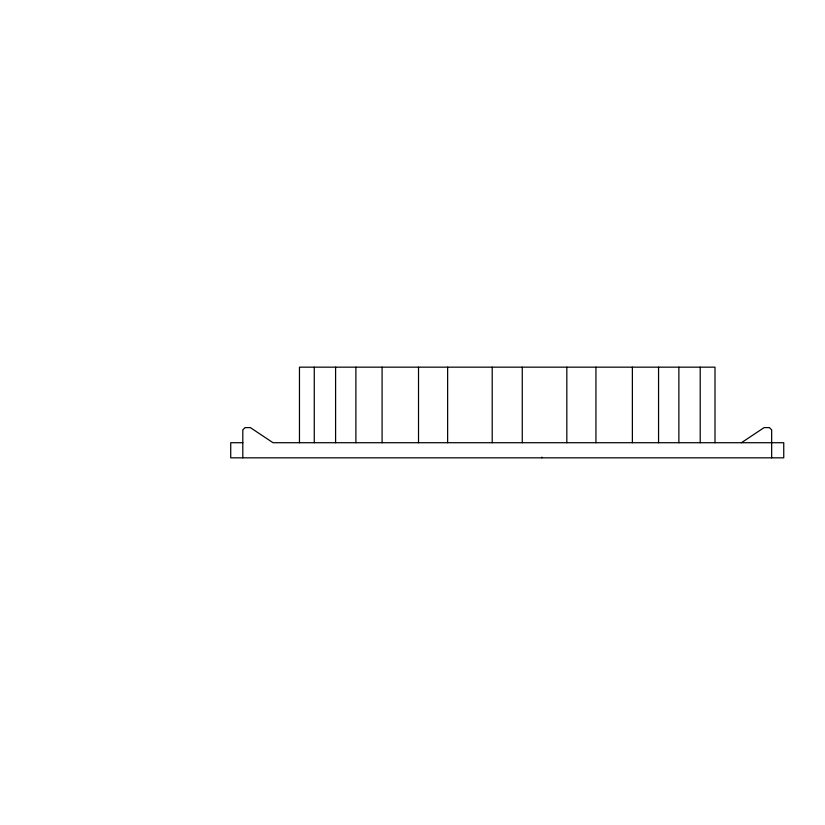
<?xml version="1.0" encoding="UTF-8"?>
<svg xmlns="http://www.w3.org/2000/svg" width="825" height="825" viewBox="0 0 825 825"><rect width="100%" height="100%" fill="white"/><g stroke="black" fill="none" stroke-linecap="round" stroke-linejoin="round"><path stroke-width="1.24" d="M541.87 457.834L541.87 457.122M741.438 442.716L764.105 427.608L769.395 427.608L771.664 429.877L771.664 457.834M242.808 442.716L230.722 442.716L230.722 457.834L783.75 457.834L783.75 442.716L273.023 442.716L250.357 427.608L245.077 427.608L242.808 429.877L242.808 457.834M714.997 442.716L714.997 367.166L299.465 367.166L299.465 442.716M700.208 367.166L700.208 442.716M678.872 367.166L678.872 442.716M658.567 367.166L658.567 442.716M632.373 367.166L632.373 442.716M595.939 367.166L595.939 442.716M566.827 367.166L566.827 442.716M522.256 367.166L522.256 442.716M492.205 367.166L492.205 442.716M447.635 367.166L447.635 442.716M418.522 367.166L418.522 442.716M382.088 367.166L382.088 442.716M355.895 367.166L355.895 442.716M335.6 367.166L335.6 442.716M314.263 367.166L314.263 442.716"/></g></svg>
